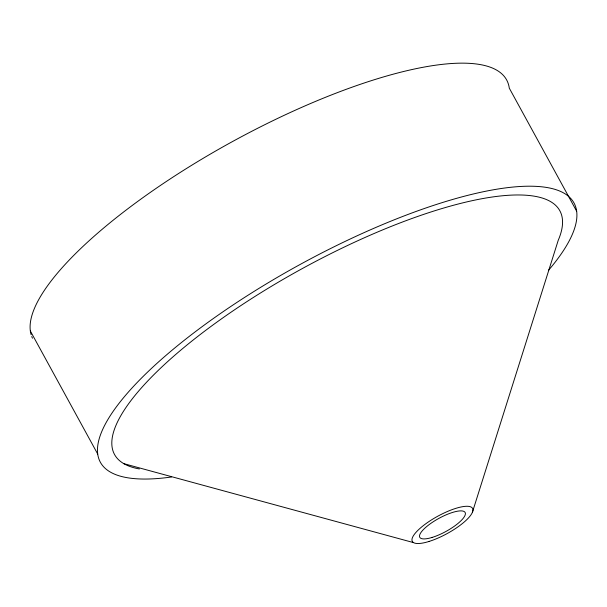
<?xml version="1.0" encoding="UTF-8"?>
<svg xmlns="http://www.w3.org/2000/svg" width="607" height="607" viewBox="0 0 607 607"><rect width="100%" height="100%" fill="white"/><g stroke="black" fill="none" stroke-linecap="round" stroke-linejoin="round"><path stroke-width="0.91" d="M472.36 512.399L558.258 240.228A253.802 72.931 -28.7 0 0 303.022 268.18A253.802 72.931 -28.7 0 0 139.398 468.945M123.843 463.665L413.587 542.628M576.65 211.19L509.281 88.136A269.978 77.582 -28.7 0 0 252.99 130.664A269.978 77.582 -28.7 0 0 31.147 334.745M30.35 331.012L97.719 454.066M32.49 338.228A269.978 77.582 -28.7 0 1 31.746 336.521M171.515 476.981A269.978 77.582 -28.7 0 1 149.648 370.126A269.978 77.582 -28.7 0 1 468.945 195.052A269.978 77.582 -28.7 0 1 548.538 270.267M428.99 541.467A34.333 9.864 -28.7 0 0 472.876 509.25A34.333 9.864 -28.7 0 0 425.492 523.978A34.333 9.864 -28.7 0 0 428.99 541.467M432.078 537.445A25.858 7.428 -28.7 0 0 465.372 513.203A25.858 7.428 -28.7 0 0 429.9 524.046A25.858 7.428 -28.7 0 0 432.078 537.445"/></g></svg>
